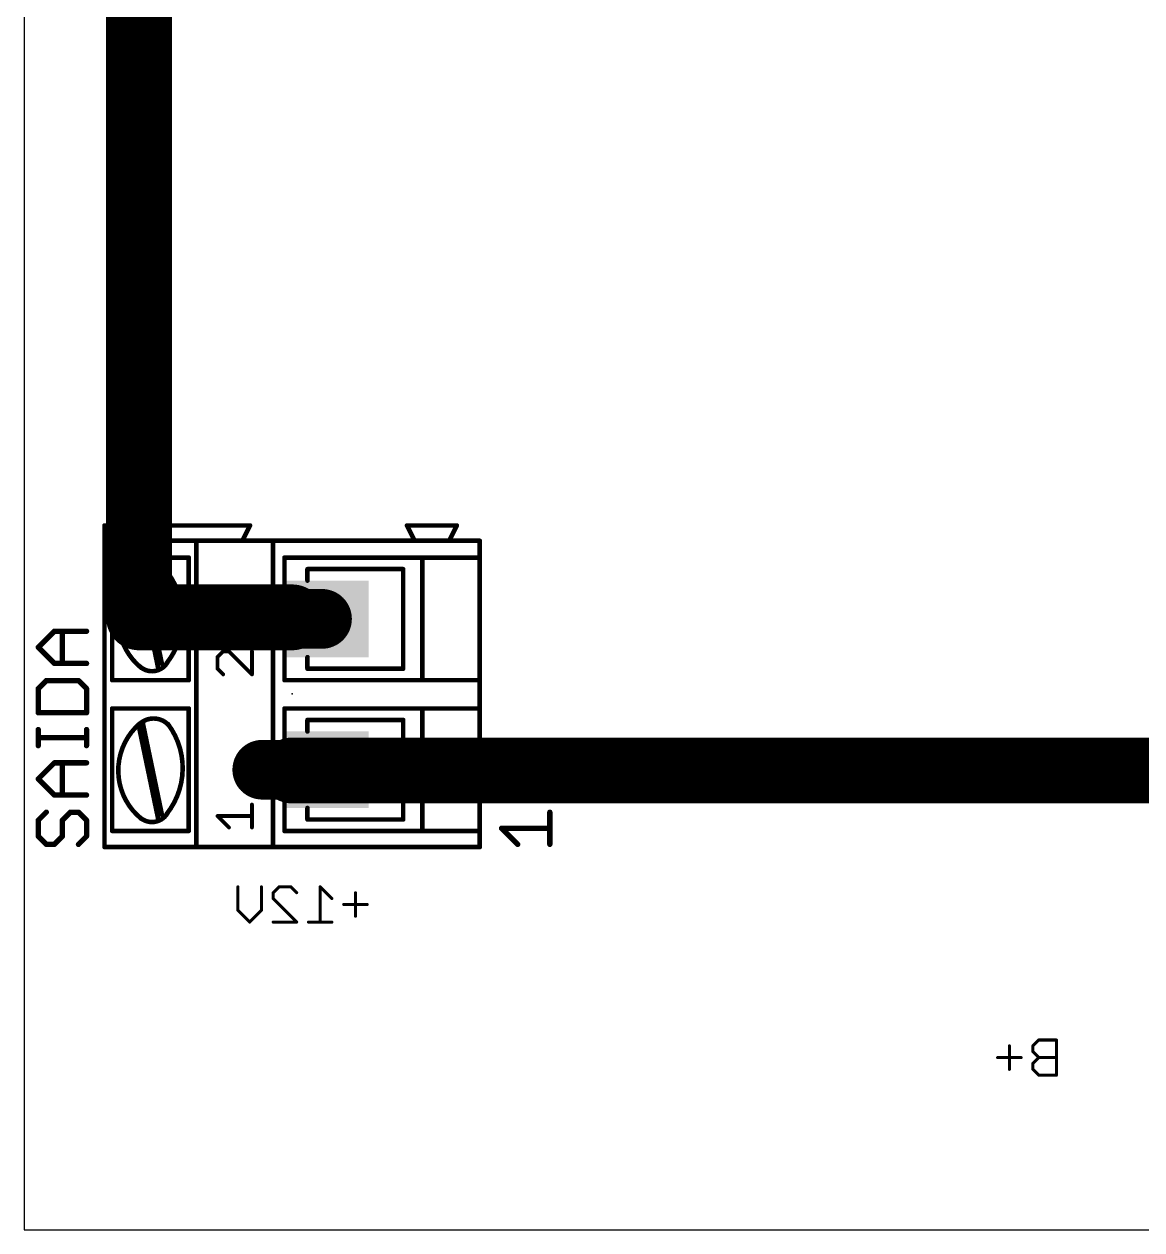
# Model space of a CAD drawing. Extents: x 0 to 100, y 0 to 80.
# Drawn here: x 0 to 37.07, y 0 to 40 of the extents above; entities that cross this region are included whole.
import ezdxf

# ---------------------------------------------------------------- set-up
doc = ezdxf.new("R2010")
doc.units = 0
for name, color, linetype in [('16', 175, 'CONTINUOUS'), ('17', 82, 'CONTINUOUS'), ('20', 7, 'CONTINUOUS'), ('21', 253, 'CONTINUOUS'), ('23', 7, 'CONTINUOUS'), ('25', 253, 'CONTINUOUS'), ('27', 253, 'CONTINUOUS'), ('51', 253, 'CONTINUOUS')]:
    doc.layers.add(name, color=color, linetype=linetype)

# ---------------------------------------------------------------- blocks, each defined once
blk = doc.blocks.new('RECT')
blk.add_solid([(-0.5, -0.5), (0.5, -0.5), (-0.5, 0.5), (0.5, 0.5)])
blk = doc.blocks.new('LONGP100')
at = {"const_width": 1}
blk.add_lwpolyline([(-0.5, 0), (0.5, 0)], dxfattribs=at)
at = {"const_width": 0.5}
for points in [[(-0.5, 0.25, 1), (-0.5, -0.25)], [(0.5, -0.25, 1), (0.5, 0.25)]]:
    blk.add_lwpolyline(points, format="xyb", dxfattribs=at)

msp = doc.modelspace()

# ---------------------------------------------------------------- linework, layer by layer
at = {"layer": '16'}
for points, const_width in [([(3.81, 20.32), (3.81, 52.07)], 2.1844), ([(8.89, 20.32), (3.81, 20.32)], 2.1844), ([(8.89, 15.24), (45.72, 15.24)], 2.1844), ([(7.0914, 10.6006), (7.0914, 11.3802)], 0.1016), ([(7.871, 11.3802), (7.871, 10.6006)], 0.1016), ([(8.2608, 11.1853), (8.4557, 11.3802)], 0.1016), ([(8.2608, 10.9904), (8.2608, 11.1853)], 0.1016), ([(8.4557, 11.3802), (8.8455, 11.3802)], 0.1016), ([(8.8455, 11.3802), (9.0404, 11.1853)], 0.1016), ([(10.2098, 10.9904), (9.82, 11.3802)], 0.1016), ([(9.82, 11.3802), (9.82, 10.2108)], 0.1016), ([(10.9894, 11.1853), (10.9894, 10.4057)], 0.1016), ([(9.0404, 10.2108), (8.2608, 10.9904)], 0.1016), ([(11.3792, 10.7955), (10.5996, 10.7955)], 0.1016), ([(7.4812, 10.2108), (7.0914, 10.6006)], 0.1016), ([(7.871, 10.6006), (7.4812, 10.2108)], 0.1016), ([(8.2608, 10.2108), (9.0404, 10.2108)], 0.1016), ([(10.2098, 10.2108), (9.4302, 10.2108)], 0.1016), ([(32.68, 6.1053), (32.68, 5.3257)], 0.1016), ([(33.6545, 6.3002), (33.4596, 6.1053)], 0.1016), ([(33.4596, 6.1053), (33.4596, 5.9104)], 0.1016), ([(34.2392, 6.3002), (33.6545, 6.3002)], 0.1016), ([(34.2392, 5.1308), (34.2392, 6.3002)], 0.1016), ([(33.0698, 5.7155), (32.2902, 5.7155)], 0.1016), ([(33.4596, 5.9104), (33.6545, 5.7155)], 0.1016), ([(33.6545, 5.7155), (33.4596, 5.5206)], 0.1016), ([(34.2392, 5.7155), (33.6545, 5.7155)], 0.1016), ([(33.4596, 5.5206), (33.4596, 5.3257)], 0.1016), ([(33.4596, 5.3257), (33.6545, 5.1308)], 0.1016), ([(33.6545, 5.1308), (34.2392, 5.1308)], 0.1016)]:
    msp.add_lwpolyline(points, dxfattribs=dict(at, const_width=const_width))
for points, const_width in [([(3.81, 20.8661, 1), (3.81, 19.7739)], 1.0922), ([(8.89, 19.7739, 1), (8.89, 20.8661)], 1.0922), ([(3.2639, 20.32, 1), (4.3561, 20.32)], 1.0922), ([(8.89, 15.7861, 1), (8.89, 14.6939)], 1.0922), ([(7.1168, 11.3802, 1), (7.066, 11.3802)], 0.0508), ([(7.8964, 11.3802, 1), (7.8456, 11.3802)], 0.0508), ([(8.2428, 11.2033, 1), (8.2788, 11.1673)], 0.0508), ([(8.2862, 11.1853, 1), (8.2354, 11.1853)], 0.0508), ([(8.4557, 11.4056, 1), (8.4557, 11.3548)], 0.0508), ([(8.4737, 11.3622, 1), (8.4377, 11.3982)], 0.0508), ([(8.8635, 11.3982, 1), (8.8275, 11.3622)], 0.0508), ([(8.8455, 11.3548, 1), (8.8455, 11.4056)], 0.0508), ([(9.0224, 11.1673, 1), (9.0584, 11.2033)], 0.0508), ([(9.838, 11.3982, 1), (9.802, 11.3622)], 0.0508), ([(9.8454, 11.3802, 1), (9.7946, 11.3802)], 0.0508), ([(11.0148, 11.1853, 1), (10.964, 11.1853)], 0.0508), ([(8.2788, 11.0084, 1), (8.2428, 10.9724)], 0.0508), ([(8.2354, 10.9904, 1), (8.2862, 10.9904)], 0.0508), ([(10.1918, 10.9724, 1), (10.2278, 11.0084)], 0.0508), ([(10.5996, 10.8209, 1), (10.5996, 10.7701)], 0.0508), ([(11.3792, 10.7701, 1), (11.3792, 10.8209)], 0.0508), ([(7.1094, 10.6186, 1), (7.0735, 10.5826)], 0.0508), ([(7.066, 10.6006, 1), (7.1168, 10.6006)], 0.0508), ([(7.8456, 10.6006, 1), (7.8964, 10.6006)], 0.0508), ([(7.889, 10.5826, 1), (7.853, 10.6186)], 0.0508), ([(10.964, 10.4057, 1), (11.0148, 10.4057)], 0.0508), ([(7.4633, 10.2288, 1), (7.4992, 10.1928)], 0.0508), ([(7.4633, 10.1928, 1), (7.4992, 10.2288)], 0.0508), ([(8.2608, 10.2362, 1), (8.2608, 10.1854)], 0.0508), ([(9.0224, 10.1928, 1), (9.0584, 10.2288)], 0.0508), ([(9.0404, 10.1854, 1), (9.0404, 10.2362)], 0.0508), ([(9.4302, 10.2362, 1), (9.4302, 10.1854)], 0.0508), ([(9.7946, 10.2108, 1), (9.8454, 10.2108)], 0.0508), ([(10.2098, 10.1854, 1), (10.2098, 10.2362)], 0.0508), ([(32.7054, 6.1053, 1), (32.6546, 6.1053)], 0.0508), ([(33.4416, 6.1233, 1), (33.4776, 6.0873)], 0.0508), ([(33.485, 6.1053, 1), (33.4342, 6.1053)], 0.0508), ([(33.6545, 6.3256, 1), (33.6545, 6.2748)], 0.0508), ([(33.6725, 6.2822, 1), (33.6365, 6.3182)], 0.0508), ([(34.2646, 6.3002, 1), (34.2138, 6.3002)], 0.0508), ([(34.2392, 6.2748, 1), (34.2392, 6.3256)], 0.0508), ([(32.2902, 5.7409, 1), (32.2902, 5.6901)], 0.0508), ([(33.0698, 5.6901, 1), (33.0698, 5.7409)], 0.0508), ([(33.4776, 5.9284, 1), (33.4416, 5.8924)], 0.0508), ([(33.4342, 5.9104, 1), (33.485, 5.9104)], 0.0508), ([(33.6545, 5.7409, 1), (33.6545, 5.6901)], 0.0508), ([(33.6725, 5.6975, 1), (33.6365, 5.7335)], 0.0508), ([(33.6365, 5.6975, 1), (33.6725, 5.7335)], 0.0508), ([(34.2392, 5.6901, 1), (34.2392, 5.7409)], 0.0508), ([(32.6546, 5.3257, 1), (32.7054, 5.3257)], 0.0508), ([(33.4416, 5.5386, 1), (33.4776, 5.5026)], 0.0508), ([(33.4776, 5.3437, 1), (33.4416, 5.3077)], 0.0508), ([(33.485, 5.5206, 1), (33.4342, 5.5206)], 0.0508), ([(33.4342, 5.3257, 1), (33.485, 5.3257)], 0.0508), ([(33.6545, 5.1562, 1), (33.6545, 5.1054)], 0.0508), ([(33.6365, 5.1128, 1), (33.6725, 5.1488)], 0.0508), ([(34.2138, 5.1308, 1), (34.2646, 5.1308)], 0.0508), ([(34.2392, 5.1054, 1), (34.2392, 5.1562)], 0.0508)]:
    msp.add_lwpolyline(points, format="xyb", dxfattribs=dict(at, const_width=const_width))
at = {"layer": '20'}
for p, q in [((0, 80), (0, 0)), ((0, 0), (100, 0))]:
    msp.add_line(p, q, dxfattribs=at)
at = {"layer": '21'}
for points, const_width in [([(2.667, 22.86), (2.667, 23.368)], 0.1524), ([(2.667, 23.368), (7.493, 23.368)], 0.1524), ([(7.493, 23.368), (7.239, 22.86)], 0.1524), ([(12.7, 23.368), (12.954, 22.86)], 0.1524), ([(12.7, 23.368), (14.351, 23.368)], 0.1524), ([(14.351, 23.368), (14.097, 22.86)], 0.1524), ([(2.667, 22.86), (5.715, 22.86)], 0.1524), ([(2.667, 22.86), (2.667, 12.7)], 0.1524), ([(5.715, 12.7), (5.715, 22.86)], 0.1524), ([(5.715, 22.86), (7.239, 22.86)], 0.1524), ([(7.239, 22.86), (8.255, 22.86)], 0.1524), ([(8.255, 22.86), (12.954, 22.86)], 0.1524), ([(8.255, 22.86), (8.255, 21.9202)], 0.1524), ([(12.954, 22.86), (14.097, 22.86)], 0.1524), ([(14.097, 22.86), (15.113, 22.86)], 0.1524), ([(15.113, 22.3012), (15.113, 22.86)], 0.1524), ([(2.921, 18.2372), (2.921, 22.3012)], 0.1524), ([(2.921, 22.3012), (5.461, 22.3012)], 0.1524), ([(5.461, 22.3012), (5.461, 18.2372)], 0.1524), ([(8.636, 22.3012), (13.208, 22.3012)], 0.1524), ([(8.636, 22.3012), (8.636, 21.9202)], 0.1524), ([(13.208, 18.2372), (13.208, 22.3012)], 0.1524), ([(13.208, 22.3012), (15.113, 22.3012)], 0.1524), ([(15.113, 18.2372), (15.113, 22.3012)], 0.1524), ([(4.445, 18.6436), (3.81, 21.6916)], 0.1524), ([(4.572, 18.7706), (3.937, 21.8186)], 0.1524), ([(12.573, 21.9202), (9.398, 21.9202)], 0.1524), ([(12.573, 21.9202), (12.573, 18.6182)], 0.1524), ([(6.6032, 19.1904), (6.4125, 18.9997)], 0.127), ([(6.7938, 19.1904), (6.6032, 19.1904)], 0.127), ([(7.5565, 18.4277), (6.7938, 19.1904)], 0.127), ([(7.5565, 19.1904), (7.5565, 18.4277)], 0.127), ([(6.4125, 18.9997), (6.4125, 18.6184)], 0.127), ([(6.4125, 18.6184), (6.6032, 18.4277)], 0.127), ([(8.255, 16.9164), (8.255, 18.6182)], 0.1524), ([(8.636, 18.2372), (8.636, 18.6182)], 0.1524), ([(12.573, 18.6182), (9.398, 18.6182)], 0.1524), ([(5.461, 18.2372), (2.921, 18.2372)], 0.1524), ([(13.208, 18.2372), (8.636, 18.2372)], 0.1524), ([(15.113, 18.2372), (13.208, 18.2372)], 0.1524), ([(15.113, 17.2974), (15.113, 18.2372)], 0.1524), ([(5.461, 17.2974), (2.921, 17.2974)], 0.1524), ([(2.921, 17.2974), (2.921, 13.2334)], 0.1524), ([(5.461, 17.2974), (5.461, 13.2334)], 0.1524), ([(13.208, 17.2974), (8.636, 17.2974)], 0.1524), ([(8.636, 17.2974), (8.636, 16.9164)], 0.1524), ([(15.113, 17.2974), (13.208, 17.2974)], 0.1524), ([(13.208, 17.2974), (13.208, 13.2334)], 0.1524), ([(15.113, 13.2334), (15.113, 17.2974)], 0.1524), ([(4.572, 13.7668), (3.937, 16.8148)], 0.1524), ([(12.573, 16.9164), (9.398, 16.9164)], 0.1524), ([(12.573, 16.9164), (12.573, 13.6144)], 0.1524), ([(4.445, 13.6398), (3.81, 16.6878)], 0.1524), ([(7.5565, 13.3477), (7.5565, 14.1104)], 0.127), ([(6.7938, 13.3477), (6.4125, 13.729)], 0.127), ([(6.4125, 13.729), (7.5565, 13.729)], 0.127), ([(8.255, 12.7), (8.255, 13.6144)], 0.1524), ([(8.636, 13.2334), (8.636, 13.6144)], 0.1524), ([(12.573, 13.6144), (9.398, 13.6144)], 0.1524), ([(5.461, 13.2334), (2.921, 13.2334)], 0.1524), ([(8.636, 13.2334), (13.208, 13.2334)], 0.1524), ([(13.208, 13.2334), (15.113, 13.2334)], 0.1524), ([(15.113, 12.7), (15.113, 13.2334)], 0.1524), ([(5.715, 12.7), (2.667, 12.7)], 0.1524), ([(8.255, 12.7), (5.715, 12.7)], 0.1524), ([(15.113, 12.7), (8.255, 12.7)], 0.1524)]:
    msp.add_lwpolyline(points, dxfattribs=dict(at, const_width=const_width))
for points, const_width in [([(2.7051, 23.368, 1), (2.6289, 23.368)], 0.0762), ([(2.667, 23.4061, 1), (2.667, 23.3299)], 0.0762), ([(7.5271, 23.351, 1), (7.4589, 23.385)], 0.0762), ([(7.493, 23.3299, 1), (7.493, 23.4061)], 0.0762), ([(12.7341, 23.385, 1), (12.6659, 23.351)], 0.0762), ([(12.7, 23.4061, 1), (12.7, 23.3299)], 0.0762), ([(14.3851, 23.351, 1), (14.3169, 23.385)], 0.0762), ([(14.351, 23.3299, 1), (14.351, 23.4061)], 0.0762), ([(2.667, 22.8981, 1), (2.667, 22.8219)], 0.0762), ([(2.7051, 22.86, 1), (2.6289, 22.86)], 0.0762), ([(2.6289, 22.86, 1), (2.7051, 22.86)], 0.0762), ([(5.7531, 22.86, 1), (5.6769, 22.86)], 0.0762), ([(5.715, 22.8981, 1), (5.715, 22.8219)], 0.0762), ([(5.715, 22.8219, 1), (5.715, 22.8981)], 0.0762), ([(7.239, 22.8981, 1), (7.239, 22.8219)], 0.0762), ([(7.2049, 22.877, 1), (7.2731, 22.843)], 0.0762), ([(7.239, 22.8219, 1), (7.239, 22.8981)], 0.0762), ([(8.255, 22.8981, 1), (8.255, 22.8219)], 0.0762), ([(8.2931, 22.86, 1), (8.2169, 22.86)], 0.0762), ([(8.255, 22.8219, 1), (8.255, 22.8981)], 0.0762), ([(12.954, 22.8981, 1), (12.954, 22.8219)], 0.0762), ([(12.9199, 22.843, 1), (12.9881, 22.877)], 0.0762), ([(12.954, 22.8219, 1), (12.954, 22.8981)], 0.0762), ([(14.097, 22.8981, 1), (14.097, 22.8219)], 0.0762), ([(14.0629, 22.877, 1), (14.1311, 22.843)], 0.0762), ([(14.097, 22.8219, 1), (14.097, 22.8981)], 0.0762), ([(15.1511, 22.86, 1), (15.0749, 22.86)], 0.0762), ([(15.113, 22.8219, 1), (15.113, 22.8981)], 0.0762), ([(2.9591, 22.3012, 1), (2.8829, 22.3012)], 0.0762), ([(2.921, 22.3393, 1), (2.921, 22.2631)], 0.0762), ([(4.8051, 21.7374, 0.4171), (3.8355, 21.7931)], 0.1524), ([(5.4991, 22.3012, 1), (5.4229, 22.3012)], 0.0762), ([(5.461, 22.2631, 1), (5.461, 22.3393)], 0.0762), ([(8.636, 22.3393, 1), (8.636, 22.2631)], 0.0762), ([(8.6741, 22.3012, 1), (8.5979, 22.3012)], 0.0762), ([(13.2461, 22.3012, 1), (13.1699, 22.3012)], 0.0762), ([(13.208, 22.3393, 1), (13.208, 22.2631)], 0.0762), ([(13.208, 22.2631, 1), (13.208, 22.3393)], 0.0762), ([(15.1511, 22.3012, 1), (15.0749, 22.3012)], 0.0762), ([(15.0749, 22.3012, 1), (15.1511, 22.3012)], 0.0762), ([(15.113, 22.2631, 1), (15.113, 22.3393)], 0.0762), ([(3.8314, 21.7978, 0.4664), (3.8862, 18.6436)], 0.1524), ([(3.8473, 21.6994, 1), (3.7727, 21.6838)], 0.0762), ([(3.81, 21.8214, 1), (3.861, 21.7648)], 0.0762), ([(3.8564, 21.769, 1), (3.8064, 21.8266)], 0.0762), ([(3.9743, 21.8264, 1), (3.8997, 21.8108)], 0.0762), ([(4.7244, 18.796, 0.342), (4.7711, 21.7838)], 0.1524), ([(4.8016, 21.8067, 1), (4.7406, 21.7609)], 0.0762), ([(4.7765, 21.7122, 1), (4.8337, 21.7626)], 0.0762), ([(8.2169, 21.9202, 1), (8.2931, 21.9202)], 0.0762), ([(8.5979, 21.9202, 1), (8.6741, 21.9202)], 0.0762), ([(9.398, 21.9583, 1), (9.398, 21.8821)], 0.0762), ([(12.6111, 21.9202, 1), (12.5349, 21.9202)], 0.0762), ([(12.573, 21.8821, 1), (12.573, 21.9583)], 0.0762), ([(6.6032, 19.2221, 1), (6.6032, 19.1586)], 0.0635), ([(6.6256, 19.1679, 1), (6.5807, 19.2128)], 0.0635), ([(6.8163, 19.2128, 1), (6.7714, 19.1679)], 0.0635), ([(6.7938, 19.1586, 1), (6.7938, 19.2221)], 0.0635), ([(7.5883, 19.1904, 1), (7.5248, 19.1904)], 0.0635), ([(3.8354, 18.6944, 0.4889), (4.7603, 18.8381)], 0.1524), ([(4.5347, 18.7628, 1), (4.6093, 18.7784)], 0.0762), ([(4.6946, 18.8198, 1), (4.7542, 18.7722)], 0.0762), ([(4.7936, 18.8196, 1), (4.727, 18.8566)], 0.0762), ([(6.4443, 18.9997, 1), (6.3808, 18.9997)], 0.0635), ([(6.3901, 19.0221, 1), (6.435, 18.9772)], 0.0635), ([(3.8615, 18.7221, 1), (3.8093, 18.6667)], 0.0762), ([(3.8622, 18.614, 1), (3.9102, 18.6732)], 0.0762), ([(4.4077, 18.6358, 1), (4.4823, 18.6514)], 0.0762), ([(6.3808, 18.6184, 1), (6.4443, 18.6184)], 0.0635), ([(6.435, 18.6408, 1), (6.3901, 18.5959)], 0.0635), ([(6.5807, 18.4052, 1), (6.6256, 18.4502)], 0.0635), ([(7.5248, 18.4277, 1), (7.5883, 18.4277)], 0.0635), ([(7.534, 18.4052, 1), (7.579, 18.4502)], 0.0635), ([(8.2931, 18.6182, 1), (8.2169, 18.6182)], 0.0762), ([(8.6741, 18.6182, 1), (8.5979, 18.6182)], 0.0762), ([(9.398, 18.6563, 1), (9.398, 18.5801)], 0.0762), ([(12.5349, 18.6182, 1), (12.6111, 18.6182)], 0.0762), ([(12.573, 18.5801, 1), (12.573, 18.6563)], 0.0762), ([(2.921, 18.2753, 1), (2.921, 18.1991)], 0.0762), ([(2.8829, 18.2372, 1), (2.9591, 18.2372)], 0.0762), ([(5.4229, 18.2372, 1), (5.4991, 18.2372)], 0.0762), ([(5.461, 18.1991, 1), (5.461, 18.2753)], 0.0762), ([(8.636, 18.2753, 1), (8.636, 18.1991)], 0.0762), ([(8.5979, 18.2372, 1), (8.6741, 18.2372)], 0.0762), ([(13.208, 18.2753, 1), (13.208, 18.1991)], 0.0762), ([(13.1699, 18.2372, 1), (13.2461, 18.2372)], 0.0762), ([(13.208, 18.1991, 1), (13.208, 18.2753)], 0.0762), ([(15.1511, 18.2372, 1), (15.0749, 18.2372)], 0.0762), ([(15.0749, 18.2372, 1), (15.1511, 18.2372)], 0.0762), ([(15.113, 18.1991, 1), (15.113, 18.2753)], 0.0762), ([(2.921, 17.3355, 1), (2.921, 17.2593)], 0.0762), ([(2.9591, 17.2974, 1), (2.8829, 17.2974)], 0.0762), ([(5.4991, 17.2974, 1), (5.4229, 17.2974)], 0.0762), ([(5.461, 17.2593, 1), (5.461, 17.3355)], 0.0762), ([(8.636, 17.3355, 1), (8.636, 17.2593)], 0.0762), ([(8.6741, 17.2974, 1), (8.5979, 17.2974)], 0.0762), ([(13.208, 17.3355, 1), (13.208, 17.2593)], 0.0762), ([(13.2461, 17.2974, 1), (13.1699, 17.2974)], 0.0762), ([(13.208, 17.2593, 1), (13.208, 17.3355)], 0.0762), ([(15.1511, 17.2974, 1), (15.0749, 17.2974)], 0.0762), ([(15.0749, 17.2974, 1), (15.1511, 17.2974)], 0.0762), ([(15.113, 17.2593, 1), (15.113, 17.3355)], 0.0762), ([(3.8312, 16.7942, 0.4664), (3.8862, 13.6398)], 0.1524), ([(4.8051, 16.7336, 0.4171), (3.8355, 16.7893)], 0.1524), ([(3.81, 16.8176, 1), (3.861, 16.761)], 0.0762), ([(3.8562, 16.7654, 1), (3.8062, 16.823)], 0.0762), ([(3.9743, 16.8226, 1), (3.8997, 16.807)], 0.0762), ([(4.7244, 13.7922, 0.342), (4.7712, 16.78)], 0.1524), ([(4.8017, 16.8029, 1), (4.7407, 16.7571)], 0.0762), ([(8.2169, 16.9164, 1), (8.2931, 16.9164)], 0.0762), ([(8.5979, 16.9164, 1), (8.6741, 16.9164)], 0.0762), ([(9.398, 16.9545, 1), (9.398, 16.8783)], 0.0762), ([(12.6111, 16.9164, 1), (12.5349, 16.9164)], 0.0762), ([(12.573, 16.8783, 1), (12.573, 16.9545)], 0.0762), ([(3.8473, 16.6956, 1), (3.7727, 16.68)], 0.0762), ([(4.7765, 16.7084, 1), (4.8337, 16.7588)], 0.0762), ([(7.5883, 14.1104, 1), (7.5248, 14.1104)], 0.0635), ([(3.8354, 13.6906, 0.4889), (4.7603, 13.8343)], 0.1524), ([(3.8615, 13.7183, 1), (3.8093, 13.6629)], 0.0762), ([(3.8622, 13.6102, 1), (3.9102, 13.6694)], 0.0762), ([(4.4077, 13.632, 1), (4.4823, 13.6476)], 0.0762), ([(4.5347, 13.759, 1), (4.6093, 13.7746)], 0.0762), ([(4.6946, 13.816, 1), (4.7542, 13.7684)], 0.0762), ([(4.7936, 13.8158, 1), (4.727, 13.8528)], 0.0762), ([(6.4125, 13.7608, 1), (6.4125, 13.6973)], 0.0635), ([(6.435, 13.7515, 1), (6.3901, 13.7066)], 0.0635), ([(7.5565, 13.6973, 1), (7.5565, 13.7608)], 0.0635), ([(8.2931, 13.6144, 1), (8.2169, 13.6144)], 0.0762), ([(8.6741, 13.6144, 1), (8.5979, 13.6144)], 0.0762), ([(9.398, 13.6525, 1), (9.398, 13.5763)], 0.0762), ([(12.5349, 13.6144, 1), (12.6111, 13.6144)], 0.0762), ([(12.573, 13.5763, 1), (12.573, 13.6525)], 0.0762), ([(2.921, 13.2715, 1), (2.921, 13.1953)], 0.0762), ([(2.8829, 13.2334, 1), (2.9591, 13.2334)], 0.0762), ([(5.4229, 13.2334, 1), (5.4991, 13.2334)], 0.0762), ([(5.461, 13.1953, 1), (5.461, 13.2715)], 0.0762), ([(6.7714, 13.3252, 1), (6.8163, 13.3702)], 0.0635), ([(7.5248, 13.3477, 1), (7.5883, 13.3477)], 0.0635), ([(8.636, 13.2715, 1), (8.636, 13.1953)], 0.0762), ([(8.5979, 13.2334, 1), (8.6741, 13.2334)], 0.0762), ([(13.208, 13.2715, 1), (13.208, 13.1953)], 0.0762), ([(13.1699, 13.2334, 1), (13.2461, 13.2334)], 0.0762), ([(13.208, 13.1953, 1), (13.208, 13.2715)], 0.0762), ([(15.1511, 13.2334, 1), (15.0749, 13.2334)], 0.0762), ([(15.0749, 13.2334, 1), (15.1511, 13.2334)], 0.0762), ([(15.113, 13.1953, 1), (15.113, 13.2715)], 0.0762), ([(2.667, 12.7381, 1), (2.667, 12.6619)], 0.0762), ([(2.6289, 12.7, 1), (2.7051, 12.7)], 0.0762), ([(5.715, 12.7381, 1), (5.715, 12.6619)], 0.0762), ([(5.6769, 12.7, 1), (5.7531, 12.7)], 0.0762), ([(5.715, 12.6619, 1), (5.715, 12.7381)], 0.0762), ([(8.255, 12.7381, 1), (8.255, 12.6619)], 0.0762), ([(8.2169, 12.7, 1), (8.2931, 12.7)], 0.0762), ([(8.255, 12.6619, 1), (8.255, 12.7381)], 0.0762), ([(15.0749, 12.7, 1), (15.1511, 12.7)], 0.0762), ([(15.113, 12.6619, 1), (15.113, 12.7381)], 0.0762)]:
    msp.add_lwpolyline(points, format="xyb", dxfattribs=dict(at, const_width=const_width))
at = {"layer": '23'}
msp.add_point((8.89, 17.78), dxfattribs=at)
at = {"layer": '25', "const_width": 0.1778}
for points in [[(0.4685, 19.3257), (1.0024, 19.8595)], [(1.0024, 19.8595), (2.0701, 19.8595)], [(1.2693, 18.7918), (1.2693, 19.8595)], [(1.0024, 18.7918), (0.4685, 19.3257)], [(2.0701, 18.7918), (1.0024, 18.7918)], [(0.7355, 18.2224), (0.4685, 17.9554)], [(0.4685, 17.9554), (0.4685, 17.1547)], [(1.8032, 18.2224), (0.7355, 18.2224)], [(2.0701, 17.9554), (1.8032, 18.2224)], [(2.0701, 17.1547), (2.0701, 17.9554)], [(0.4685, 17.1547), (2.0701, 17.1547)], [(0.4685, 16.0632), (0.4685, 16.5971)], [(2.0701, 16.3301), (0.4685, 16.3301)], [(2.0701, 16.0632), (2.0701, 16.5971)], [(0.4685, 14.9599), (1.0024, 15.4938)], [(1.0024, 15.4938), (2.0701, 15.4938)], [(1.2693, 14.4261), (1.2693, 15.4938)], [(1.0024, 14.4261), (0.4685, 14.9599)], [(2.0701, 14.4261), (1.0024, 14.4261)], [(0.7355, 13.8566), (0.4685, 13.5897)], [(0.4685, 13.5897), (0.4685, 13.0558)], [(1.2693, 13.5897), (1.5362, 13.8566)], [(1.2693, 13.0558), (1.2693, 13.5897)], [(1.5362, 13.8566), (1.8032, 13.8566)], [(1.8032, 13.8566), (2.0701, 13.5897)], [(2.0701, 13.5897), (2.0701, 13.0558)], [(0.4685, 13.0558), (0.7355, 12.7889)], [(0.7355, 12.7889), (1.0024, 12.7889)], [(1.0024, 12.7889), (1.2693, 13.0558)], [(2.0701, 13.0558), (1.8032, 12.7889)]]:
    msp.add_lwpolyline(points, dxfattribs=at)
at = {"layer": '25', "const_width": 0.0889}
for points in [[(1.0024, 19.904, 1), (1.0024, 19.8151)], [(1.0338, 19.8281, 1), (0.971, 19.8909)], [(1.3138, 19.8595, 1), (1.2249, 19.8595)], [(2.0701, 19.8151, 1), (2.0701, 19.904)], [(0.5, 19.3571, 1), (0.4371, 19.2942)], [(0.4371, 19.3571, 1), (0.5, 19.2942)], [(1.0024, 18.8363, 1), (1.0024, 18.7474)], [(0.971, 18.7604, 1), (1.0338, 18.8232)], [(1.2249, 18.7918, 1), (1.3138, 18.7918)], [(2.0701, 18.7474, 1), (2.0701, 18.8363)], [(0.4371, 17.9869, 1), (0.5, 17.924)], [(0.513, 17.9554, 1), (0.4241, 17.9554)], [(0.7355, 18.2668, 1), (0.7355, 18.1779)], [(0.7669, 18.1909, 1), (0.704, 18.2538)], [(1.8346, 18.2538, 1), (1.7717, 18.1909)], [(1.8032, 18.1779, 1), (1.8032, 18.2668)], [(2.1145, 17.9554, 1), (2.0257, 17.9554)], [(2.0387, 17.924, 1), (2.1015, 17.9869)], [(0.4685, 17.1991, 1), (0.4685, 17.1102)], [(2.0701, 17.1102, 1), (2.0701, 17.1991)], [(0.4241, 17.1547, 1), (0.513, 17.1547)], [(2.0257, 17.1547, 1), (2.1145, 17.1547)], [(0.4685, 16.3746, 1), (0.4685, 16.2857)], [(0.513, 16.5971, 1), (0.4241, 16.5971)], [(2.1145, 16.5971, 1), (2.0257, 16.5971)], [(2.0701, 16.2857, 1), (2.0701, 16.3746)], [(0.4241, 16.0632, 1), (0.513, 16.0632)], [(2.0257, 16.0632, 1), (2.1145, 16.0632)], [(1.0024, 15.5382, 1), (1.0024, 15.4493)], [(1.0338, 15.4623, 1), (0.971, 15.5252)], [(1.3138, 15.4938, 1), (1.2249, 15.4938)], [(2.0701, 15.4493, 1), (2.0701, 15.5382)], [(0.5, 14.9913, 1), (0.4371, 14.9285)], [(0.4371, 14.9913, 1), (0.5, 14.9285)], [(1.0024, 14.4705, 1), (1.0024, 14.3816)], [(0.971, 14.3946, 1), (1.0338, 14.4575)], [(1.2249, 14.4261, 1), (1.3138, 14.4261)], [(2.0701, 14.3816, 1), (2.0701, 14.4705)], [(0.513, 13.5897, 1), (0.4241, 13.5897)], [(0.4371, 13.6211, 1), (0.5, 13.5583)], [(0.7669, 13.8252, 1), (0.704, 13.888)], [(1.2379, 13.6211, 1), (1.3007, 13.5583)], [(1.3138, 13.5897, 1), (1.2249, 13.5897)], [(1.5362, 13.9011, 1), (1.5362, 13.8122)], [(1.5677, 13.8252, 1), (1.5048, 13.888)], [(1.8346, 13.888, 1), (1.7717, 13.8252)], [(1.8032, 13.8122, 1), (1.8032, 13.9011)], [(2.1145, 13.5897, 1), (2.0257, 13.5897)], [(2.0387, 13.5583, 1), (2.1015, 13.6211)], [(0.5, 13.0873, 1), (0.4371, 13.0244)], [(0.4241, 13.0558, 1), (0.513, 13.0558)], [(0.7355, 12.8333, 1), (0.7355, 12.7445)], [(0.704, 12.7575, 1), (0.7669, 12.8203)], [(0.971, 12.8203, 1), (1.0338, 12.7575)], [(1.0024, 12.7445, 1), (1.0024, 12.8333)], [(1.2249, 13.0558, 1), (1.3138, 13.0558)], [(1.3007, 13.0244, 1), (1.2379, 13.0873)], [(1.7717, 12.8203, 1), (1.8346, 12.7575)], [(2.0257, 13.0558, 1), (2.1145, 13.0558)], [(2.1015, 13.0244, 1), (2.0387, 13.0873)]]:
    msp.add_lwpolyline(points, format="xyb", dxfattribs=at)
at = {"layer": '27', "const_width": 0.1778}
for points in [[(16.1025, 15.4938), (15.8355, 15.2268)], [(15.8355, 15.2268), (15.8355, 14.693)], [(16.3694, 15.4938), (16.1025, 15.4938)], [(17.4371, 14.4261), (16.3694, 15.4938)], [(17.4371, 15.4938), (17.4371, 14.4261)], [(15.8355, 14.693), (16.1025, 14.4261)], [(17.4371, 12.7889), (17.4371, 13.8566)], [(16.3694, 12.7889), (15.8355, 13.3228)], [(15.8355, 13.3228), (17.4371, 13.3228)]]:
    msp.add_lwpolyline(points, dxfattribs=at)
at = {"layer": '27', "const_width": 0.0889}
for points in [[(15.8041, 15.2583, 1), (15.867, 15.1954)], [(15.88, 15.2268, 1), (15.7911, 15.2268)], [(16.1025, 15.5382, 1), (16.1025, 15.4493)], [(16.1339, 15.4623, 1), (16.071, 15.5252)], [(16.4008, 15.5252, 1), (16.338, 15.4623)], [(16.3694, 15.4493, 1), (16.3694, 15.5382)], [(17.4816, 15.4938, 1), (17.3926, 15.4938)], [(15.867, 14.7244, 1), (15.8041, 14.6616)], [(15.7911, 14.693, 1), (15.88, 14.693)], [(16.071, 14.3946, 1), (16.1339, 14.4575)], [(17.3926, 14.4261, 1), (17.4816, 14.4261)], [(17.4057, 14.3946, 1), (17.4685, 14.4575)], [(17.4816, 13.8566, 1), (17.3926, 13.8566)], [(15.867, 13.3542, 1), (15.8041, 13.2913)], [(15.8355, 13.3672, 1), (15.8355, 13.2783)], [(17.4371, 13.2783, 1), (17.4371, 13.3672)], [(16.338, 12.7575, 1), (16.4008, 12.8203)], [(17.3926, 12.7889, 1), (17.4816, 12.7889)]]:
    msp.add_lwpolyline(points, format="xyb", dxfattribs=at)
at = {"layer": '51', "const_width": 0.1524}
for points in [[(8.255, 21.9202), (8.255, 18.6182)], [(8.636, 18.6182), (8.636, 21.9202)], [(9.398, 21.9202), (9.398, 21.5392)], [(9.398, 18.6182), (9.398, 18.9992)], [(8.255, 13.6144), (8.255, 16.9164)], [(8.636, 16.9164), (8.636, 13.6144)], [(9.398, 16.9164), (9.398, 16.5354)], [(9.398, 13.6144), (9.398, 13.9954)]]:
    msp.add_lwpolyline(points, dxfattribs=at)
at = {"layer": '51', "const_width": 0.0762}
for points in [[(8.2931, 21.9202, 1), (8.2169, 21.9202)], [(8.6741, 21.9202, 1), (8.5979, 21.9202)], [(9.4361, 21.9202, 1), (9.3599, 21.9202)], [(9.3599, 21.5392, 1), (9.4361, 21.5392)], [(9.4361, 18.9992, 1), (9.3599, 18.9992)], [(8.2169, 18.6182, 1), (8.2931, 18.6182)], [(8.5979, 18.6182, 1), (8.6741, 18.6182)], [(9.3599, 18.6182, 1), (9.4361, 18.6182)], [(8.2931, 16.9164, 1), (8.2169, 16.9164)], [(8.6741, 16.9164, 1), (8.5979, 16.9164)], [(9.4361, 16.9164, 1), (9.3599, 16.9164)], [(9.3599, 16.5354, 1), (9.4361, 16.5354)], [(9.4361, 13.9954, 1), (9.3599, 13.9954)], [(8.2169, 13.6144, 1), (8.2931, 13.6144)], [(8.5979, 13.6144, 1), (8.6741, 13.6144)], [(9.3599, 13.6144, 1), (9.4361, 13.6144)]]:
    msp.add_lwpolyline(points, format="xyb", dxfattribs=at)

# ---------------------------------------------------------------- block references
at = {"layer": '17', "xscale": 1.9812, "yscale": 1.9812, "rotation": 180}
for p in [(8.89, 20.2692), (8.89, 20.2692), (8.89, 15.2654), (8.89, 15.2654)]:
    msp.add_blockref('LONGP100', p, dxfattribs=at)
at = {"layer": '51', "xscale": 2.54, "yscale": 2.794, "rotation": 90}
for p in [(10.033, 20.2692), (10.033, 15.2654)]:
    msp.add_blockref('RECT', p, dxfattribs=at)

doc.saveas('drawing.dxf')
